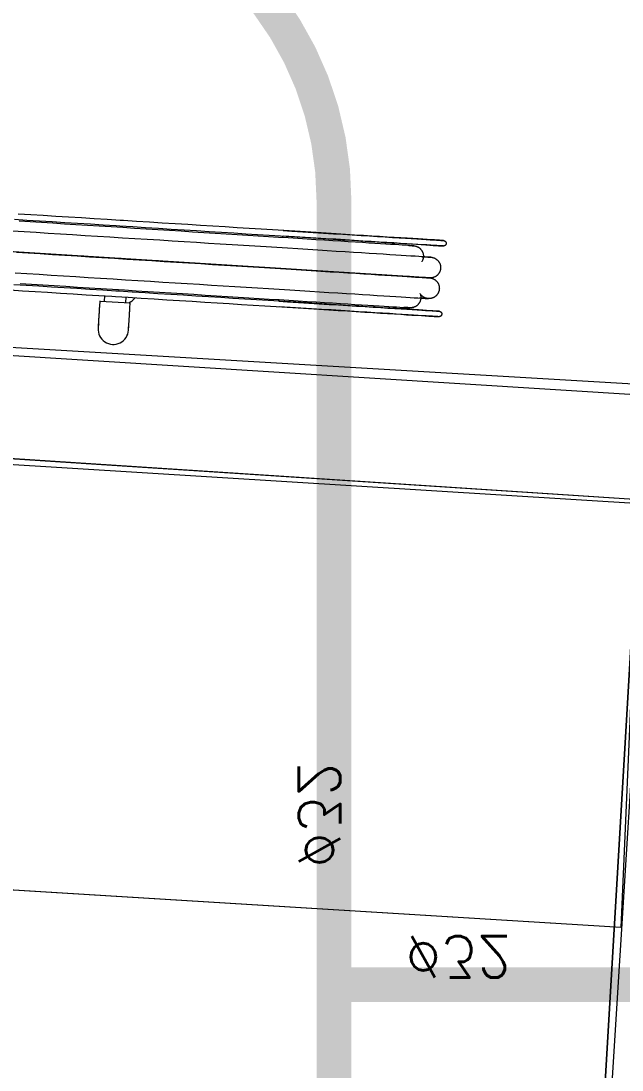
# Model space of a CAD drawing. Header units: centimetres. Extents: x 14435 to 32127, y -4289 to 2500.
# Drawn here: x 25824.2 to 25879.4, y -1723 to -1626.7 of the extents above; entities that cross this region are included whole.
import ezdxf
from ezdxf import colors
from ezdxf.entities.mleader import LeaderData, LeaderLine
from ezdxf.lldxf.tags import DXFTag
from ezdxf.math import Vec2, Vec3

# ---------------------------------------------------------------- set-up
doc = ezdxf.new("R2010")
doc.units = ezdxf.units.CM
for name, color, linetype, lineweight in [('A-DETL', 7, 'Continuous', 5), ('A-WALL', 7, 'Continuous', 13), ('P-SANR-FIXT', 7, 'Continuous', 5), ('PDF_0', 7, 'Continuous', 5)]:
    doc.layers.add(name, color=color, linetype=linetype, lineweight=lineweight)
for name, color, linetype in [('cold water', 150, 'Continuous'), ('num of plumbing', 250, 'Continuous'), ('text', 250, 'Continuous')]:
    doc.layers.add(name, color=color, linetype=linetype)
for name, color, linetype, lineweight, true_color in [('PDF_0-Piler', 8, 'Continuous', 5, 0x808080), ('PDF_02_Interior', 3, 'Continuous', 5, 0x00ff00), ('מפת מדידה_dwg', 8, 'Continuous', 5, 0x767676)]:
    doc.layers.add(name, color=color, linetype=linetype, lineweight=lineweight, true_color=true_color)
doc.styles.add('ROMANS', font='romans.shx', dxfattribs={"height": 0.7})
tags = doc.linetypes.add('WATER', pattern='A,7.5,-1.155096,["Water",Standard,S=1.5,R=0,X=0,Y=-0.35773],-8.414339,7.5', length=24.569435).pattern_tags.tags
tags[6] = DXFTag(74, 10)

# ---------------------------------------------------------------- blocks, each defined once
blk = doc.blocks.new('Fire_Products-Fire-Protection_Saval_Deco-D31-20m-34 - brandslanghaspel_saval_Deco-D31_slang 20m-3_4_-725212-קרקע פיתוח')
at = {"layer": 'P-SANR-FIXT'}
for p, q in [((-623.158, -3186.452), (-680.407, -3182.879)), ((-636.634, -3182.755), (-636.625, -3182.606)), ((-653.429, -3188.571), (-653.46, -3189.07)), ((-653.382, -3188.574), (-650.635, -3188.745)), ((-652.999, -3188.097), (-653.03, -3188.596)), ((-652.999, -3188.097), (-653.03, -3188.596)), ((-651.034, -3188.72), (-651.003, -3188.221)), ((-650.635, -3188.745), (-650.682, -3188.742)), ((-650.666, -3189.244), (-650.635, -3188.745)), ((-650.188, -3188.272), (-650.374, -3188.468)), ((-636.999, -3188.594), (-636.989, -3188.444))]:
    blk.add_line(p, q, dxfattribs=at)
at = {"layer": 'P-SANR-FIXT', "flags": 128}
for points in [[(-661.24, -3181.07), (-660.109, -3181.14), (-658.965, -3181.212), (-657.809, -3181.284), (-656.643, -3181.357), (-655.469, -3181.43), (-654.288, -3181.503), (-653.104, -3181.577), (-651.917, -3181.651), (-651.596, -3181.671)], [(-651.565, -3181.172), (-652.752, -3181.098), (-653.938, -3181.024), (-655.119, -3180.951), (-656.295, -3180.877), (-657.464, -3180.804), (-658.623, -3180.732), (-659.77, -3180.66), (-660.905, -3180.59)], [(-624.619, -3183.505), (-624.641, -3183.504), (-624.705, -3183.5), (-624.813, -3183.493), (-624.964, -3183.484), (-625.157, -3183.472), (-625.392, -3183.457), (-625.67, -3183.44), (-625.989, -3183.42), (-626.349, -3183.397), (-626.749, -3183.372), (-627.189, -3183.345), (-627.669, -3183.315), (-628.186, -3183.283), (-628.741, -3183.248), (-629.333, -3183.211), (-629.96, -3183.172), (-630.621, -3183.131), (-631.317, -3183.087), (-632.045, -3183.042), (-632.804, -3182.994), (-633.593, -3182.945), (-634.411, -3182.894), (-635.256, -3182.841), (-636.128, -3182.787), (-637.025, -3182.731), (-637.944, -3182.674), (-638.886, -3182.615), (-639.848, -3182.555), (-640.829, -3182.494), (-641.827, -3182.431), (-642.84, -3182.368), (-643.868, -3182.304), (-644.908, -3182.239), (-645.959, -3182.174), (-647.018, -3182.107), (-648.086, -3182.041), (-649.158, -3181.974), (-650.235, -3181.907), (-651.314, -3181.839), (-652.393, -3181.772), (-653.471, -3181.705), (-654.546, -3181.638), (-655.617, -3181.571), (-656.681, -3181.504), (-657.737, -3181.439), (-658.783, -3181.373), (-659.817, -3181.309), (-660.839, -3181.245)], [(-623.04, -3184.556), (-623.063, -3184.554), (-623.131, -3184.55), (-623.246, -3184.543), (-623.405, -3184.533), (-623.61, -3184.52), (-623.86, -3184.504), (-624.155, -3184.486), (-624.493, -3184.465), (-624.875, -3184.441), (-625.299, -3184.415), (-625.766, -3184.386), (-626.274, -3184.354), (-626.823, -3184.32), (-627.412, -3184.283), (-628.039, -3184.244), (-628.705, -3184.202), (-629.407, -3184.158), (-630.144, -3184.112), (-630.916, -3184.064), (-631.721, -3184.014), (-632.559, -3183.962), (-633.426, -3183.907), (-634.323, -3183.852), (-635.248, -3183.794), (-636.198, -3183.734), (-637.174, -3183.674), (-638.173, -3183.611), (-639.193, -3183.548), (-640.233, -3183.483), (-641.292, -3183.417), (-642.367, -3183.35), (-643.457, -3183.282), (-644.561, -3183.213), (-645.675, -3183.143), (-646.799, -3183.073), (-647.931, -3183.002), (-649.069, -3182.931), (-650.211, -3182.86), (-651.355, -3182.789), (-652.5, -3182.717), (-653.644, -3182.646), (-654.784, -3182.575), (-655.92, -3182.504), (-657.048, -3182.433), (-658.168, -3182.364), (-659.278, -3182.294), (-660.375, -3182.226), (-661.458, -3182.158)], [(-621.873, -3183.025), (-621.896, -3183.024), (-621.968, -3183.019), (-622.086, -3183.012), (-622.252, -3183.002), (-622.464, -3182.988), (-622.724, -3182.972), (-623.029, -3182.953), (-623.38, -3182.931), (-623.776, -3182.907), (-624.216, -3182.879), (-624.701, -3182.849), (-625.228, -3182.816), (-625.797, -3182.78), (-626.408, -3182.742), (-627.059, -3182.702), (-627.749, -3182.659), (-628.477, -3182.613), (-629.242, -3182.565), (-630.043, -3182.516), (-630.878, -3182.463), (-631.746, -3182.409), (-632.646, -3182.353), (-633.577, -3182.295), (-634.536, -3182.235), (-635.522, -3182.174), (-636.534, -3182.11), (-637.57, -3182.046), (-638.628, -3181.98), (-639.708, -3181.912), (-640.806, -3181.844), (-641.921, -3181.774), (-643.052, -3181.704), (-644.196, -3181.632), (-645.352, -3181.56), (-646.518, -3181.487), (-647.692, -3181.414), (-648.873, -3181.34), (-650.057, -3181.267), (-651.244, -3181.192), (-651.565, -3181.172)], [(-651.596, -3181.671), (-650.409, -3181.746), (-649.223, -3181.82), (-648.041, -3181.893), (-646.865, -3181.967), (-645.697, -3182.04), (-644.538, -3182.112), (-643.39, -3182.184), (-642.256, -3182.254), (-641.136, -3182.324), (-640.033, -3182.393), (-638.949, -3182.461), (-637.885, -3182.527), (-636.842, -3182.592), (-635.824, -3182.656), (-634.83, -3182.718), (-633.864, -3182.778), (-632.926, -3182.837), (-632.017, -3182.893), (-631.14, -3182.948), (-630.296, -3183.001), (-629.486, -3183.051), (-628.711, -3183.1), (-627.973, -3183.146), (-627.272, -3183.189), (-626.611, -3183.231), (-625.989, -3183.269), (-625.409, -3183.306), (-624.87, -3183.339), (-624.374, -3183.37), (-623.922, -3183.398), (-623.513, -3183.424), (-623.15, -3183.447), (-622.833, -3183.466), (-622.561, -3183.483), (-622.336, -3183.497), (-622.157, -3183.509), (-622.026, -3183.517), (-621.942, -3183.522), (-621.905, -3183.524), (-621.904, -3183.524)], [(-636.594, -3182.107), (-635.793, -3182.157), (-634.799, -3182.219), (-633.833, -3182.279), (-632.895, -3182.338), (-631.986, -3182.394), (-631.109, -3182.449), (-630.265, -3182.502), (-629.455, -3182.552), (-628.68, -3182.601), (-627.942, -3182.647), (-627.241, -3182.69), (-626.58, -3182.732), (-625.958, -3182.77), (-625.378, -3182.807), (-624.839, -3182.84), (-624.343, -3182.871), (-623.89, -3182.899), (-623.482, -3182.925), (-623.119, -3182.948), (-622.801, -3182.967), (-622.53, -3182.984), (-622.305, -3182.998)], [(-623.158, -3186.452), (-623.181, -3186.451), (-623.25, -3186.446), (-623.364, -3186.439), (-623.524, -3186.429), (-623.729, -3186.416), (-623.979, -3186.401), (-624.273, -3186.382), (-624.611, -3186.361), (-624.993, -3186.337), (-625.418, -3186.311), (-625.885, -3186.282), (-626.393, -3186.25), (-626.942, -3186.216), (-627.53, -3186.179), (-628.158, -3186.14), (-628.823, -3186.098), (-629.525, -3186.055), (-630.263, -3186.009), (-631.035, -3185.96), (-631.84, -3185.91), (-632.677, -3185.858), (-633.545, -3185.804), (-634.441, -3185.748), (-635.366, -3185.69), (-636.317, -3185.631), (-637.292, -3185.57), (-638.291, -3185.508), (-639.312, -3185.444), (-640.352, -3185.379), (-641.41, -3185.313), (-642.486, -3185.246), (-643.576, -3185.178), (-644.679, -3185.109), (-645.793, -3185.039), (-646.918, -3184.969), (-648.049, -3184.899), (-649.187, -3184.828), (-650.329, -3184.756), (-651.474, -3184.685), (-652.619, -3184.614), (-653.762, -3184.542), (-654.903, -3184.471), (-656.038, -3184.4), (-657.166, -3184.33), (-658.286, -3184.26), (-659.396, -3184.191), (-660.493, -3184.122), (-661.577, -3184.054)], [(-661.08, -3184.085), (-659.99, -3184.154), (-658.887, -3184.222), (-657.772, -3184.292), (-656.648, -3184.362), (-655.516, -3184.433), (-654.378, -3184.504), (-653.236, -3184.575), (-652.092, -3184.646), (-650.947, -3184.718), (-649.803, -3184.789), (-648.663, -3184.86), (-647.528, -3184.931), (-646.399, -3185.002), (-645.279, -3185.072), (-644.17, -3185.141), (-643.072, -3185.209), (-641.989, -3185.277), (-640.921, -3185.343), (-639.871, -3185.409), (-638.839, -3185.473), (-637.829, -3185.536), (-636.84, -3185.598), (-635.876, -3185.658), (-634.937, -3185.717), (-634.025, -3185.774), (-633.142, -3185.829), (-632.288, -3185.882), (-631.465, -3185.934), (-630.675, -3185.983), (-629.919, -3186.03), (-629.197, -3186.075), (-628.512, -3186.118), (-627.864, -3186.158), (-627.255, -3186.196), (-626.684, -3186.232), (-626.154, -3186.265), (-625.665, -3186.296), (-625.217, -3186.323), (-624.812, -3186.349), (-624.45, -3186.371), (-624.132, -3186.391), (-623.858, -3186.408), (-623.629, -3186.423), (-623.445, -3186.434), (-623.306, -3186.443), (-623.212, -3186.449), (-623.165, -3186.452), (-623.158, -3186.452)], [(-621.904, -3183.524), (-621.927, -3183.523), (-621.999, -3183.518), (-622.117, -3183.511), (-622.283, -3183.501), (-622.496, -3183.487), (-622.755, -3183.471), (-623.06, -3183.452), (-623.411, -3183.43), (-623.807, -3183.406), (-624.248, -3183.378), (-624.732, -3183.348), (-625.259, -3183.315), (-625.828, -3183.279), (-626.439, -3183.241), (-627.09, -3183.201), (-627.78, -3183.158), (-628.508, -3183.112), (-629.273, -3183.065), (-630.074, -3183.015), (-630.909, -3182.962), (-631.777, -3182.908), (-632.678, -3182.852), (-633.608, -3182.794), (-634.567, -3182.734), (-635.553, -3182.673), (-636.565, -3182.609)], [(-622.304, -3182.998), (-622.126, -3183.01), (-621.995, -3183.018), (-621.911, -3183.023), (-621.874, -3183.025), (-621.873, -3183.025)], [(-621.873, -3183.025), (-621.863, -3183.026), (-621.853, -3183.027), (-621.843, -3183.029), (-621.833, -3183.031), (-621.823, -3183.033), (-621.814, -3183.036), (-621.804, -3183.039), (-621.795, -3183.043), (-621.786, -3183.047), (-621.777, -3183.051), (-621.768, -3183.056), (-621.759, -3183.061), (-621.751, -3183.066), (-621.742, -3183.072), (-621.734, -3183.078), (-621.727, -3183.084), (-621.719, -3183.091), (-621.712, -3183.098), (-621.705, -3183.105), (-621.698, -3183.112), (-621.692, -3183.12), (-621.686, -3183.128), (-621.68, -3183.136), (-621.675, -3183.145), (-621.67, -3183.153), (-621.665, -3183.162), (-621.661, -3183.171), (-621.657, -3183.18), (-621.653, -3183.19), (-621.65, -3183.199), (-621.647, -3183.209), (-621.645, -3183.218), (-621.643, -3183.228), (-621.641, -3183.238), (-621.64, -3183.248), (-621.639, -3183.258), (-621.638, -3183.268), (-621.638, -3183.278), (-621.638, -3183.288), (-621.639, -3183.298), (-621.64, -3183.308), (-621.642, -3183.318), (-621.644, -3183.327), (-621.646, -3183.337), (-621.649, -3183.347), (-621.652, -3183.356), (-621.655, -3183.366), (-621.659, -3183.375), (-621.663, -3183.384), (-621.668, -3183.393), (-621.673, -3183.402), (-621.678, -3183.41), (-621.683, -3183.418), (-621.689, -3183.426), (-621.696, -3183.434), (-621.702, -3183.442), (-621.709, -3183.449), (-621.716, -3183.456), (-621.723, -3183.463), (-621.731, -3183.469), (-621.739, -3183.476), (-621.747, -3183.481), (-621.755, -3183.487), (-621.764, -3183.492), (-621.773, -3183.497), (-621.782, -3183.501), (-621.791, -3183.505), (-621.8, -3183.509), (-621.81, -3183.512), (-621.819, -3183.515), (-621.829, -3183.518), (-621.839, -3183.52), (-621.848, -3183.522), (-621.858, -3183.523), (-621.868, -3183.524), (-621.878, -3183.525), (-621.888, -3183.525), (-621.898, -3183.525), (-621.904, -3183.524)], [(-625.063, -3183.478), (-624.889, -3183.488), (-624.758, -3183.497), (-624.67, -3183.502), (-624.625, -3183.505), (-624.619, -3183.505)], [(-624.619, -3183.505), (-624.581, -3183.508), (-624.543, -3183.513), (-624.506, -3183.519), (-624.469, -3183.527), (-624.432, -3183.536), (-624.395, -3183.546), (-624.359, -3183.559), (-624.324, -3183.572), (-624.289, -3183.587), (-624.254, -3183.603), (-624.221, -3183.621), (-624.188, -3183.64), (-624.156, -3183.66), (-624.124, -3183.682), (-624.094, -3183.704), (-624.064, -3183.728), (-624.036, -3183.753), (-624.008, -3183.78), (-623.982, -3183.807), (-623.957, -3183.835), (-623.933, -3183.865), (-623.91, -3183.895), (-623.888, -3183.926), (-623.867, -3183.958), (-623.848, -3183.991), (-623.83, -3184.024), (-623.814, -3184.059), (-623.799, -3184.094), (-623.785, -3184.129), (-623.773, -3184.165), (-623.762, -3184.201), (-623.753, -3184.238), (-623.745, -3184.275), (-623.739, -3184.313), (-623.734, -3184.351), (-623.73, -3184.388), (-623.729, -3184.426), (-623.728, -3184.464), (-623.729, -3184.502), (-623.732, -3184.54), (-623.736, -3184.578), (-623.742, -3184.616), (-623.749, -3184.653), (-623.758, -3184.69), (-623.768, -3184.726), (-623.78, -3184.763), (-623.793, -3184.798), (-623.807, -3184.833), (-623.823, -3184.868), (-623.841, -3184.902), (-623.859, -3184.935), (-623.879, -3184.967)], [(-661.198, -3185.982), (-660.108, -3186.05), (-659.005, -3186.119), (-657.891, -3186.188), (-656.766, -3186.258), (-655.634, -3186.329), (-654.497, -3186.4), (-653.355, -3186.471), (-652.21, -3186.543), (-651.065, -3186.614), (-649.922, -3186.685), (-648.781, -3186.757), (-647.646, -3186.828), (-646.517, -3186.898), (-645.398, -3186.968), (-644.288, -3187.037), (-643.191, -3187.106), (-642.107, -3187.173), (-641.039, -3187.24), (-639.989, -3187.305), (-638.958, -3187.37), (-637.947, -3187.433), (-636.959, -3187.494), (-635.994, -3187.555), (-635.055, -3187.613), (-634.143, -3187.67), (-633.26, -3187.725), (-632.406, -3187.779), (-631.584, -3187.83), (-630.793, -3187.879), (-630.037, -3187.926), (-629.316, -3187.971), (-628.631, -3188.014), (-627.983, -3188.055), (-627.373, -3188.093), (-626.802, -3188.128), (-626.272, -3188.161), (-625.783, -3188.192), (-625.335, -3188.22), (-624.93, -3188.245), (-624.568, -3188.268), (-624.25, -3188.288), (-623.976, -3188.305), (-623.747, -3188.319), (-623.563, -3188.33), (-623.424, -3188.339), (-623.331, -3188.345), (-623.283, -3188.348), (-623.276, -3188.348)], [(-623.863, -3184.504), (-623.74, -3184.512), (-623.51, -3184.526), (-623.326, -3184.538), (-623.187, -3184.546), (-623.094, -3184.552), (-623.046, -3184.555), (-623.04, -3184.556)], [(-623.04, -3184.556), (-623.002, -3184.559), (-622.964, -3184.563), (-622.927, -3184.57), (-622.889, -3184.577), (-622.853, -3184.586), (-622.816, -3184.597), (-622.78, -3184.609), (-622.745, -3184.622), (-622.71, -3184.637), (-622.675, -3184.654), (-622.642, -3184.671), (-622.609, -3184.69), (-622.576, -3184.71), (-622.545, -3184.732), (-622.515, -3184.755), (-622.485, -3184.779), (-622.457, -3184.804), (-622.429, -3184.83), (-622.403, -3184.857), (-622.378, -3184.886), (-622.353, -3184.915), (-622.33, -3184.945), (-622.309, -3184.976), (-622.288, -3185.008), (-622.269, -3185.041), (-622.251, -3185.075), (-622.235, -3185.109), (-622.22, -3185.144), (-622.206, -3185.179), (-622.194, -3185.215), (-622.183, -3185.252), (-622.174, -3185.289), (-622.166, -3185.326), (-622.159, -3185.363), (-622.155, -3185.401), (-622.151, -3185.439), (-622.149, -3185.477), (-622.149, -3185.515), (-622.15, -3185.553), (-622.153, -3185.591), (-622.157, -3185.628), (-622.163, -3185.666), (-622.17, -3185.703), (-622.179, -3185.74), (-622.189, -3185.777), (-622.201, -3185.813), (-622.214, -3185.849), (-622.228, -3185.884), (-622.244, -3185.918), (-622.261, -3185.952), (-622.28, -3185.985), (-622.3, -3186.018), (-622.321, -3186.049), (-622.344, -3186.08), (-622.367, -3186.11), (-622.392, -3186.138), (-622.418, -3186.166), (-622.445, -3186.193), (-622.473, -3186.218), (-622.502, -3186.243), (-622.532, -3186.266), (-622.563, -3186.288), (-622.595, -3186.309), (-622.627, -3186.329), (-622.661, -3186.347), (-622.695, -3186.364), (-622.73, -3186.379), (-622.765, -3186.393), (-622.801, -3186.406), (-622.837, -3186.417), (-622.874, -3186.427), (-622.911, -3186.435), (-622.948, -3186.442), (-622.986, -3186.447), (-623.024, -3186.451), (-623.062, -3186.453), (-623.1, -3186.454), (-623.138, -3186.453), (-623.158, -3186.452)], [(-651.97, -3187.66), (-653.157, -3187.586), (-654.342, -3187.512), (-655.524, -3187.438), (-656.7, -3187.365), (-657.869, -3187.292), (-659.028, -3187.219), (-660.175, -3187.148), (-661.31, -3187.077)], [(-660.725, -3186.963), (-659.698, -3187.027), (-658.658, -3187.092), (-657.607, -3187.158), (-656.547, -3187.224), (-655.48, -3187.29), (-654.407, -3187.357), (-653.331, -3187.425), (-652.252, -3187.492), (-651.172, -3187.559), (-650.094, -3187.627), (-649.019, -3187.694), (-647.949, -3187.76), (-646.885, -3187.827), (-645.829, -3187.893), (-644.783, -3187.958), (-643.748, -3188.023), (-642.727, -3188.086), (-641.72, -3188.149), (-640.73, -3188.211), (-639.758, -3188.272), (-638.805, -3188.331), (-637.873, -3188.389), (-636.964, -3188.446), (-636.079, -3188.501), (-635.219, -3188.555), (-634.386, -3188.607), (-633.581, -3188.657), (-632.806, -3188.705), (-632.061, -3188.752), (-631.348, -3188.796), (-630.668, -3188.839), (-630.022, -3188.879), (-629.411, -3188.917), (-628.836, -3188.953), (-628.298, -3188.987), (-627.798, -3189.018), (-627.337, -3189.047), (-626.915, -3189.073), (-626.533, -3189.097), (-626.192, -3189.118), (-625.892, -3189.137), (-625.634, -3189.153), (-625.418, -3189.166), (-625.244, -3189.177), (-625.113, -3189.186), (-625.025, -3189.191), (-624.98, -3189.194), (-624.974, -3189.194)], [(-661.645, -3187.557), (-660.514, -3187.628), (-659.37, -3187.699), (-658.214, -3187.771), (-657.047, -3187.844), (-655.873, -3187.917), (-654.693, -3187.991), (-653.508, -3188.065), (-652.321, -3188.139), (-652.001, -3188.159)], [(-623.158, -3186.452), (-623.12, -3186.455), (-623.083, -3186.46), (-623.045, -3186.466), (-623.008, -3186.473), (-622.971, -3186.483), (-622.934, -3186.493), (-622.898, -3186.505), (-622.863, -3186.519), (-622.828, -3186.534), (-622.794, -3186.55), (-622.76, -3186.567), (-622.727, -3186.586), (-622.695, -3186.607), (-622.663, -3186.628), (-622.633, -3186.651), (-622.604, -3186.675), (-622.575, -3186.7), (-622.548, -3186.726), (-622.521, -3186.754), (-622.496, -3186.782), (-622.472, -3186.811), (-622.449, -3186.842), (-622.427, -3186.873), (-622.407, -3186.905), (-622.387, -3186.938), (-622.37, -3186.971), (-622.353, -3187.005), (-622.338, -3187.04), (-622.324, -3187.076), (-622.312, -3187.112), (-622.301, -3187.148), (-622.292, -3187.185), (-622.284, -3187.222), (-622.278, -3187.26), (-622.273, -3187.297), (-622.269, -3187.335), (-622.268, -3187.373), (-622.267, -3187.411), (-622.269, -3187.449), (-622.271, -3187.487), (-622.275, -3187.525), (-622.281, -3187.562), (-622.288, -3187.6), (-622.297, -3187.637), (-622.307, -3187.673), (-622.319, -3187.709), (-622.332, -3187.745), (-622.347, -3187.78), (-622.362, -3187.815), (-622.38, -3187.848), (-622.398, -3187.882), (-622.418, -3187.914), (-622.439, -3187.946), (-622.462, -3187.976), (-622.486, -3188.006), (-622.51, -3188.035), (-622.536, -3188.062), (-622.563, -3188.089), (-622.591, -3188.115), (-622.62, -3188.139), (-622.65, -3188.163), (-622.681, -3188.185), (-622.713, -3188.205), (-622.746, -3188.225), (-622.779, -3188.243), (-622.813, -3188.26), (-622.848, -3188.275), (-622.883, -3188.289), (-622.919, -3188.302), (-622.955, -3188.313), (-622.992, -3188.323), (-623.029, -3188.331), (-623.067, -3188.338), (-623.104, -3188.343), (-623.142, -3188.347), (-623.18, -3188.349), (-623.218, -3188.35), (-623.256, -3188.349), (-623.294, -3188.347), (-623.332, -3188.343), (-623.369, -3188.338), (-623.407, -3188.331), (-623.444, -3188.323), (-623.48, -3188.313), (-623.517, -3188.302), (-623.553, -3188.289), (-623.588, -3188.275), (-623.623, -3188.259), (-623.657, -3188.242), (-623.69, -3188.224), (-623.722, -3188.205), (-623.754, -3188.184), (-623.785, -3188.162), (-623.815, -3188.138), (-623.844, -3188.114), (-623.872, -3188.088), (-623.899, -3188.061), (-623.925, -3188.034), (-623.95, -3188.005), (-623.974, -3187.975), (-623.996, -3187.944), (-624.017, -3187.913), (-624.037, -3187.88)], [(-623.629, -3186.423), (-623.445, -3186.434), (-623.306, -3186.443), (-623.212, -3186.449), (-623.165, -3186.452), (-623.158, -3186.452)], [(-623.158, -3186.452), (-623.181, -3186.451), (-623.25, -3186.446), (-623.364, -3186.439), (-623.524, -3186.429)], [(-622.277, -3189.513), (-622.301, -3189.511), (-622.372, -3189.507), (-622.491, -3189.499), (-622.657, -3189.489), (-622.869, -3189.476), (-623.128, -3189.46), (-623.434, -3189.441), (-623.785, -3189.419), (-624.181, -3189.394), (-624.621, -3189.366), (-625.106, -3189.336), (-625.633, -3189.303), (-626.202, -3189.268), (-626.813, -3189.23), (-627.464, -3189.189), (-628.154, -3189.146), (-628.882, -3189.101), (-629.647, -3189.053), (-630.448, -3189.003), (-631.283, -3188.951), (-632.151, -3188.897), (-633.051, -3188.84), (-633.981, -3188.782), (-634.941, -3188.723), (-635.927, -3188.661), (-636.939, -3188.598), (-637.975, -3188.533), (-639.033, -3188.467), (-640.112, -3188.4), (-641.21, -3188.331), (-642.326, -3188.262), (-643.456, -3188.191), (-644.601, -3188.12), (-645.757, -3188.048), (-646.923, -3187.975), (-648.097, -3187.902), (-649.277, -3187.828), (-650.462, -3187.754), (-651.649, -3187.68), (-651.97, -3187.66)], [(-652.001, -3188.159), (-650.813, -3188.233), (-649.628, -3188.307), (-648.446, -3188.381), (-647.27, -3188.454), (-646.102, -3188.527), (-644.943, -3188.599), (-643.795, -3188.671), (-642.661, -3188.742), (-641.541, -3188.812), (-640.438, -3188.88), (-639.354, -3188.948), (-638.29, -3189.015), (-637.247, -3189.08), (-636.229, -3189.143), (-635.235, -3189.205), (-634.269, -3189.265), (-633.331, -3189.324), (-632.422, -3189.381), (-631.545, -3189.435), (-630.701, -3189.488), (-629.891, -3189.539), (-629.116, -3189.587), (-628.378, -3189.633), (-627.677, -3189.677), (-627.016, -3189.718), (-626.394, -3189.757), (-625.813, -3189.793), (-625.275, -3189.827), (-624.779, -3189.858), (-624.326, -3189.886), (-623.918, -3189.911), (-623.555, -3189.934), (-623.237, -3189.954), (-622.966, -3189.971), (-622.741, -3189.985), (-622.562, -3189.996), (-622.431, -3190.004), (-622.347, -3190.009), (-622.31, -3190.012), (-622.309, -3190.012)], [(-636.999, -3188.594), (-636.198, -3188.644), (-635.204, -3188.706), (-634.238, -3188.766), (-633.299, -3188.825), (-632.391, -3188.882), (-631.514, -3188.936), (-630.67, -3188.989), (-629.86, -3189.04), (-629.085, -3189.088), (-628.346, -3189.134), (-627.646, -3189.178), (-626.984, -3189.219), (-626.363, -3189.258), (-625.782, -3189.294), (-625.244, -3189.328), (-624.748, -3189.359), (-624.295, -3189.387), (-623.887, -3189.412), (-623.524, -3189.435), (-623.206, -3189.455), (-622.935, -3189.472), (-622.709, -3189.486), (-622.531, -3189.497), (-622.4, -3189.505), (-622.316, -3189.51), (-622.279, -3189.513), (-622.277, -3189.513)], [(-624.002, -3187.982), (-623.992, -3188.018), (-623.984, -3188.055), (-623.977, -3188.093), (-623.972, -3188.13), (-623.968, -3188.168), (-623.966, -3188.206), (-623.965, -3188.244), (-623.965, -3188.282), (-623.968, -3188.32), (-623.971, -3188.358), (-623.977, -3188.396), (-623.983, -3188.433), (-623.992, -3188.47), (-624.001, -3188.507), (-624.012, -3188.543), (-624.025, -3188.579), (-624.039, -3188.614), (-624.054, -3188.649), (-624.071, -3188.683), (-624.089, -3188.716), (-624.109, -3188.749), (-624.13, -3188.781), (-624.152, -3188.812), (-624.175, -3188.842), (-624.199, -3188.871), (-624.225, -3188.899), (-624.252, -3188.926), (-624.279, -3188.952), (-624.308, -3188.977), (-624.338, -3189.001), (-624.368, -3189.023), (-624.4, -3189.044), (-624.432, -3189.064), (-624.465, -3189.083), (-624.499, -3189.1), (-624.534, -3189.116), (-624.569, -3189.131), (-624.604, -3189.144), (-624.641, -3189.156), (-624.677, -3189.166), (-624.714, -3189.175), (-624.751, -3189.182), (-624.789, -3189.188), (-624.827, -3189.192), (-624.865, -3189.195), (-624.903, -3189.196), (-624.941, -3189.196), (-624.974, -3189.194)], [(-623.276, -3188.348), (-623.299, -3188.347), (-623.368, -3188.343), (-623.482, -3188.335), (-623.642, -3188.325), (-623.847, -3188.313), (-624.097, -3188.297)], [(-653.46, -3189.07), (-653.465, -3189.15), (-653.47, -3189.229), (-653.475, -3189.309), (-653.48, -3189.388), (-653.485, -3189.466), (-653.49, -3189.544), (-653.495, -3189.621), (-653.5, -3189.698), (-653.504, -3189.773), (-653.509, -3189.847), (-653.513, -3189.92), (-653.518, -3189.992), (-653.522, -3190.062), (-653.527, -3190.13), (-653.531, -3190.197), (-653.535, -3190.262), (-653.539, -3190.325), (-653.542, -3190.386), (-653.546, -3190.445), (-653.55, -3190.502), (-653.553, -3190.556), (-653.556, -3190.608), (-653.559, -3190.658), (-653.562, -3190.705), (-653.565, -3190.749), (-653.568, -3190.791), (-653.57, -3190.83), (-653.572, -3190.866), (-653.575, -3190.9), (-653.576, -3190.93), (-653.578, -3190.958), (-653.58, -3190.982), (-653.581, -3191.003), (-653.582, -3191.022), (-653.583, -3191.037), (-653.584, -3191.049), (-653.584, -3191.058), (-653.585, -3191.063), (-653.585, -3191.066)], [(-650.79, -3191.24), (-650.79, -3191.239), (-650.79, -3191.234), (-650.789, -3191.226), (-650.789, -3191.215), (-650.788, -3191.2), (-650.787, -3191.183), (-650.785, -3191.163), (-650.784, -3191.139), (-650.782, -3191.112), (-650.781, -3191.083), (-650.778, -3191.05), (-650.776, -3191.015), (-650.774, -3190.976), (-650.771, -3190.935), (-650.769, -3190.892), (-650.766, -3190.845), (-650.763, -3190.796), (-650.759, -3190.745), (-650.756, -3190.691), (-650.753, -3190.635), (-650.749, -3190.576), (-650.745, -3190.516), (-650.741, -3190.453), (-650.737, -3190.389), (-650.733, -3190.323), (-650.729, -3190.255), (-650.724, -3190.185), (-650.72, -3190.114), (-650.716, -3190.041), (-650.711, -3189.967), (-650.706, -3189.892), (-650.701, -3189.816), (-650.697, -3189.74), (-650.692, -3189.662), (-650.687, -3189.583), (-650.682, -3189.504), (-650.677, -3189.425), (-650.672, -3189.345), (-650.667, -3189.266), (-650.666, -3189.244)], [(-622.309, -3190.012), (-622.332, -3190.01), (-622.404, -3190.006), (-622.522, -3189.998), (-622.688, -3189.988), (-622.9, -3189.975), (-623.16, -3189.959), (-623.465, -3189.94), (-623.816, -3189.918), (-624.212, -3189.893), (-624.652, -3189.866), (-625.137, -3189.835), (-625.664, -3189.802), (-626.233, -3189.767), (-626.844, -3189.729), (-627.495, -3189.688), (-628.185, -3189.645), (-628.913, -3189.6), (-629.678, -3189.552), (-630.479, -3189.502), (-631.314, -3189.45), (-632.182, -3189.396), (-633.082, -3189.339), (-634.013, -3189.281), (-634.972, -3189.222), (-635.958, -3189.16), (-636.97, -3189.097)], [(-624.974, -3189.194), (-624.996, -3189.193), (-625.06, -3189.189), (-625.168, -3189.182), (-625.319, -3189.173), (-625.512, -3189.161)], [(-622.277, -3189.513), (-622.267, -3189.514), (-622.258, -3189.515), (-622.248, -3189.516), (-622.238, -3189.518), (-622.228, -3189.521), (-622.219, -3189.524), (-622.209, -3189.527), (-622.2, -3189.53), (-622.191, -3189.534), (-622.181, -3189.539), (-622.173, -3189.543), (-622.164, -3189.548), (-622.155, -3189.553), (-622.147, -3189.559), (-622.139, -3189.565), (-622.131, -3189.571), (-622.124, -3189.578), (-622.117, -3189.585), (-622.11, -3189.592), (-622.103, -3189.6), (-622.097, -3189.607), (-622.091, -3189.615), (-622.085, -3189.623), (-622.08, -3189.632), (-622.075, -3189.641), (-622.07, -3189.649), (-622.066, -3189.658), (-622.062, -3189.668), (-622.058, -3189.677), (-622.055, -3189.686), (-622.052, -3189.696), (-622.049, -3189.706), (-622.047, -3189.715), (-622.046, -3189.725), (-622.044, -3189.735), (-622.044, -3189.745), (-622.043, -3189.755), (-622.043, -3189.765), (-622.043, -3189.775), (-622.044, -3189.785), (-622.045, -3189.795), (-622.047, -3189.805), (-622.049, -3189.815), (-622.051, -3189.824), (-622.054, -3189.834), (-622.057, -3189.844), (-622.06, -3189.853), (-622.064, -3189.862), (-622.068, -3189.871), (-622.073, -3189.88), (-622.077, -3189.889), (-622.083, -3189.897), (-622.088, -3189.906), (-622.094, -3189.914), (-622.1, -3189.922), (-622.107, -3189.929), (-622.114, -3189.937), (-622.121, -3189.944), (-622.128, -3189.95), (-622.136, -3189.957), (-622.144, -3189.963), (-622.152, -3189.969), (-622.16, -3189.974), (-622.169, -3189.979), (-622.178, -3189.984), (-622.187, -3189.989), (-622.196, -3189.993), (-622.205, -3189.996), (-622.215, -3190), (-622.224, -3190.003), (-622.234, -3190.005), (-622.243, -3190.007), (-622.253, -3190.009), (-622.263, -3190.01), (-622.273, -3190.011), (-622.283, -3190.012), (-622.293, -3190.012), (-622.303, -3190.012), (-622.309, -3190.012)]]:
    blk.add_lwpolyline(points, dxfattribs=at)
at = {"layer": 'P-SANR-FIXT'}
for centre, radius, start, end in [((-651.171, -3187.71), 1.1, 291.42915, 316.42915), ((-652.188, -3191.153), 1.4, 162.29975, 176.42915), ((-652.188, -3191.153), 1.4, 176.42915, 356.42915), ((-652.188, -3191.153), 1.4, 356.42915, 9.18292)]:
    blk.add_arc(centre, radius, start, end, dxfattribs=at)
blk = doc.blocks.new('מפת מדידה_dwg-896485-קרקע פיתוח')
at = {"layer": 'PDF_0', "color": 253, "lineweight": 13, "true_color": 0xaaaaaa, "flags": 128}
blk.add_lwpolyline([(30452.895, 23700.114), (30525.908, 23858.838)], close=True, dxfattribs=at)
at = {"layer": 'PDF_0-Piler', "color": 254, "lineweight": 13, "true_color": 0xd4d4d4, "flags": 128}
blk.add_lwpolyline([(30409.511, 23869.42), (30426.441, 23905.397), (30525.908, 23858.838), (30510.036, 23822.86)], close=True, dxfattribs=at)
at = {"layer": 'PDF_02_Interior', "color": 81, "lineweight": 13, "true_color": 0xaaffaa, "flags": 128}
blk.add_lwpolyline([(30395.755, 23714.928), (30457.128, 23686.358), (30539.664, 23864.129), (30341.788, 23955.13), (30283.59, 23829.209), (30242.321, 23848.256), (30219.042, 23797.465), (30227.507, 23793.232), (30247.612, 23834.5), (30287.822, 23815.453), (30329.09, 23796.406), (30310.044, 23755.138), (30322.741, 23748.789), (30326.974, 23758.313), (30322.741, 23760.429), (30337.556, 23792.174), (30341.788, 23801.697), (30292.055, 23824.977), (30347.079, 23942.433), (30525.908, 23858.838), (30452.895, 23700.114), (30399.987, 23724.452)], close=True, dxfattribs=at)
blk.add_lwpolyline([(30344.963, 23938.2), (30347.079, 23942.433), (30525.908, 23858.838), (30452.895, 23700.114)], dxfattribs=at)
blk = doc.blocks.new('pituah')
at = {"layer": 'A-DETL', "color": 9, "true_color": 0xc0c0c0}
blk.add_line((58601.461, -12794.888), (58490.886, -12788.088), dxfattribs=at)
at = {"layer": 'A-WALL'}
for p, q in [((58396.994, -12733.11), (58614.575, -12746.687)), ((58613.953, -12756.668), (58406.352, -12743.713)), ((58593.062, -12930.872), (58603.972, -12756.045))]:
    blk.add_line(p, q, dxfattribs=at)
at = {"layer": 'P-SANR-FIXT'}
blk.add_blockref('Fire_Products-Fire-Protection_Saval_Deco-D31-20m-34 - brandslanghaspel_saval_Deco-D31_slang 20m-3_4_-725212-קרקע פיתוח', (59207.066, -9548.803), dxfattribs=at)
at = {"layer": 'מפת מדידה_dwg', "color": 31, "true_color": 0xffbfaa, "rotation": 21.33280097992486}
blk.add_blockref('מפת מדידה_dwg-896485-קרקע פיתוח', (38848.266, -46084.56), dxfattribs=at)

msp = doc.modelspace()

# ---------------------------------------------------------------- block references
msp.add_blockref('pituah', (-32722.208, 11084.929))

# ---------------------------------------------------------------- next in the draw order: linework, layer by layer
at = {"layer": 'cold water', "linetype": 'WATER', "lineweight": 15, "ltscale": 0.08, "const_width": 3.2}
for points in [[(25852.922, -1715.195), (25852.922, -1643.228, 0.414214), (25822.922, -1613.228), (25800.74, -1613.228, -0.414214), (25770.74, -1583.228), (25770.74, 381.604)], [(25852.922, -1715.195), (27772.991, -1715.195, 0.435947), (27872.72, -1607.839), (27772.726, -252.171)]]:
    msp.add_lwpolyline(points, format="xyb", dxfattribs=at)
msp.add_lwpolyline([(25852.922, -1745.161), (25852.922, -1715.195)], dxfattribs=at)

# ---------------------------------------------------------------- next in the draw order: texts
at = {"layer": 'text', "color": 7, "style": 'ROMANS', "text_generation_flag": 2}
for rotation, p in [(270, (25849.694, -1704.463)), (180, (25859.493, -1710.739))]:
    msp.add_text('%%C32', height=3.7982, rotation=rotation, dxfattribs=at).set_placement(p)

# ---------------------------------------------------------------- next in the draw order: leaders
at = {"layer": 'num of plumbing', "color": 1, "lineweight": 18}
ml = msp.add_multileader_mtext('Standard', dxfattribs=at)
ml.set_content('')
ml.set_leader_properties()
ml.build(insert=Vec2(0, 0))
ml.multileader.update_dxf_attribs({"text_right_attachment_type": 6, "dogleg_length": 0.36, "arrow_head_size": 30})
ctx = ml.context
ctx.base_point, ctx.char_height, ctx.arrow_head_size, ctx.landing_gap_size, ctx.plane_origin = Vec3(25223.961, -1684.981, 6.4), 0.18, 30, 0.09, Vec3(25136.492, -1396.82, 6.4)
ctx.right_attachment = 6
notes = []
notes.append((ctx, [(0, (1, 1, 0), (25360.129, -1684.981, 6.4), (-1, 0), 136.168, [(0, [(25846.948, -1781.968, 6.4)], 0, [])])]))
ctx.mtext, ml.multileader.dxf.content_type = None, 0
for ctx, leaders in notes:
    for number, flags, end, landing, length, lines in leaders:
        leader = LeaderData()
        leader.index, (leader.has_last_leader_line, leader.has_dogleg_vector, leader.attachment_direction) = number, flags
        leader.last_leader_point, leader.dogleg_vector, leader.dogleg_length = Vec3(end), Vec3(landing), length
        for number, points, colour, breaks in lines:
            line = LeaderLine()
            line.index, line.vertices, line.color, line.breaks = number, Vec3.list(points), colors.encode_raw_color(colour), breaks
            leader.lines.append(line)
        ctx.leaders.append(leader)

doc.saveas('drawing.dxf')
